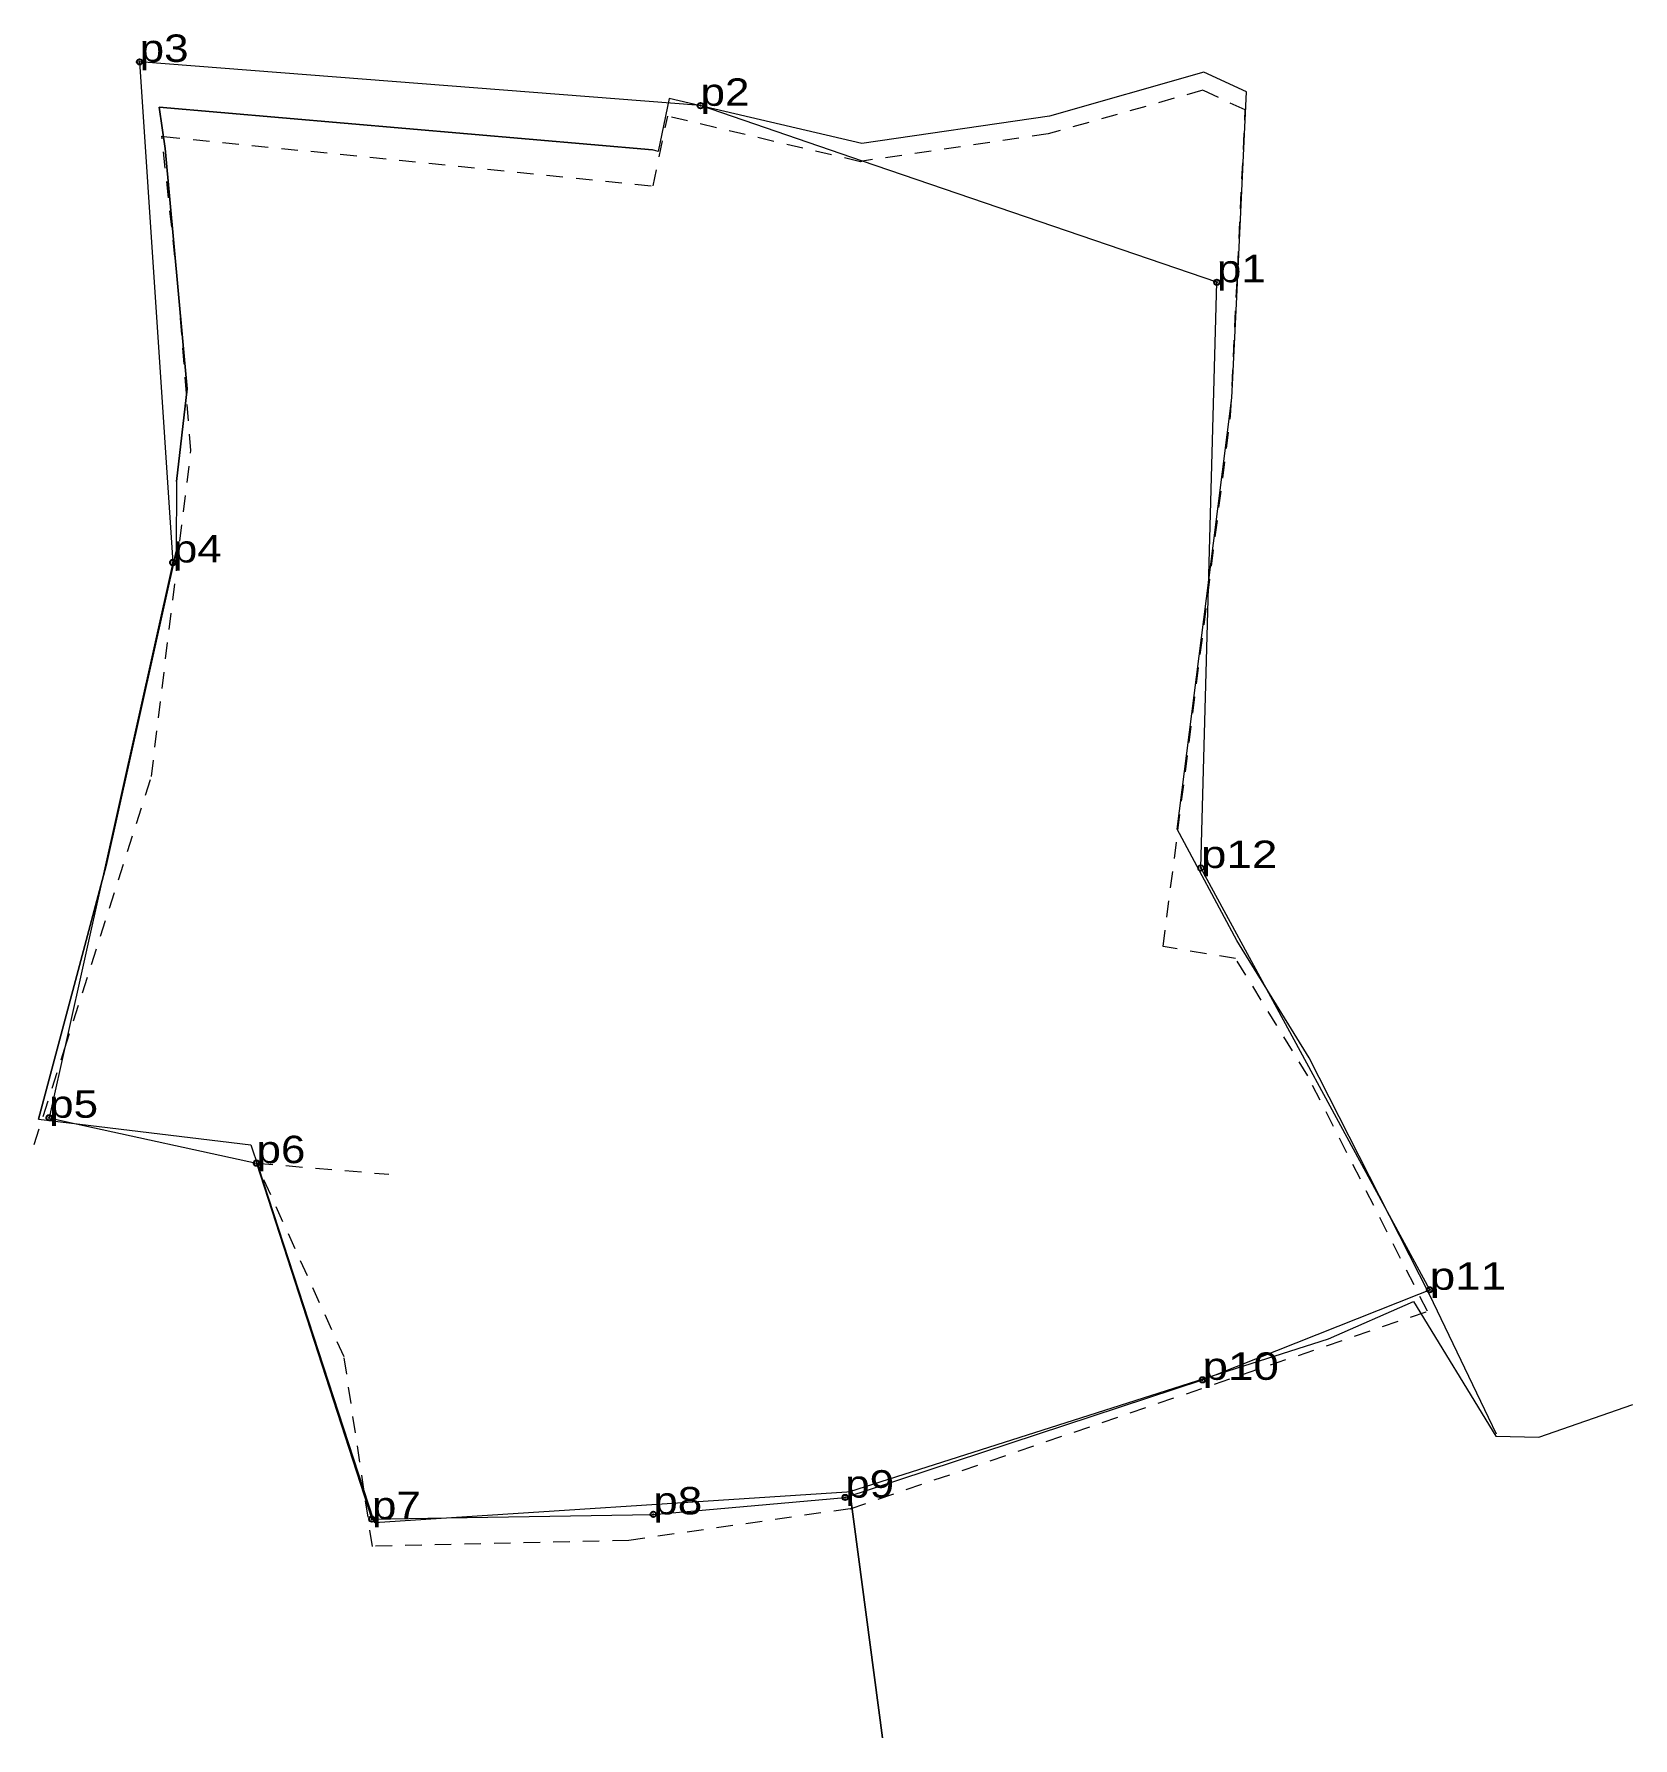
# Model space of a CAD drawing. Header units: metres. Extents: x 550748 to 550853, y 1838785 to 1838897.
import ezdxf

# ---------------------------------------------------------------- set-up
doc = ezdxf.new("R2010")
doc.units = ezdxf.units.M
doc.header["$LTSCALE"] = 0.72
doc.header["$PDMODE"] = 32
doc.header["$PDSIZE"] = 0.36
doc.linetypes.add('SHORT_DASHED', pattern=[2.7, 1.5, -1.2])
for name, color, linetype, lineweight in [('1', 7, 'Continuous', 13), ('10', 7, 'SHORT_DASHED', 13), ('23', 7, 'Continuous', 13), ('29', 7, 'Continuous', 13), ('36', 7, 'Continuous', 13)]:
    doc.layers.add(name, color=color, linetype=linetype, lineweight=lineweight)
doc.layers.add('12', color=7, linetype='Continuous')
doc.layers.add('7', color=7, linetype='Continuous')

msp = doc.modelspace()

# ---------------------------------------------------------------- linework, layer by layer
at = {"layer": '1'}
for points in [[(550827, 1838879.89), (550827.64, 1838893.33), (550824.85, 1838894.62), (550814.71, 1838891.75), (550802.38, 1838889.94), (550789.74, 1838892.9)], [(550825.17, 1838861.3), (550826.68, 1838873.26), (550827, 1838879.89)], [(550844.06, 1838805.25), (550839.65, 1838814.42), (550831.75, 1838829.95), (550827.01, 1838837.65), (550823.09, 1838844.94), (550825.17, 1838861.3)], [(550803.74, 1838785.31), (550801.61, 1838801.49), (550833.02, 1838811.51), (550838.6, 1838813.94)], [(550838.6, 1838813.94), (550844, 1838805.12), (550846.84, 1838805.05), (550853.01, 1838807.19)]]:
    msp.add_lwpolyline(points, dxfattribs=at)
at = {"layer": '10'}
for p, q in [((550758.05, 1838873.53), (550757.66, 1838878.57)), ((550748.05, 1838824.25), (550750.05, 1838830.51)), ((550801.62, 1838800.35), (550839.52, 1838813.31))]:
    msp.add_line(p, q, dxfattribs=at)
at = {"layer": '10', "linetype": 'Continuous'}
msp.add_line((550770.23, 1838799.67), (550775.13, 1838799.75), dxfattribs=at)
for points in [[(550802.43, 1838888.79), (550791.8, 1838892.43), (550754.98, 1838895.3), (550757.16, 1838862.45)], [(550838.95, 1838814.43), (550839.67, 1838814.72), (550824.65, 1838842.4), (550825.7, 1838880.84), (550802.43, 1838888.79)], [(550757.16, 1838862.45), (550749.04, 1838826.01), (550750.81, 1838825.62)], [(550750.81, 1838825.62), (550762.65, 1838823.03), (550770.23, 1838799.67)], [(550775.13, 1838799.75), (550788.7, 1838799.98), (550801.3, 1838801.09), (550824.75, 1838808.81), (550825.61, 1838809.14), (550838.95, 1838814.43)]]:
    msp.add_lwpolyline(points, dxfattribs=at)
at = {"layer": '10'}
for points in [[(550823.14, 1838844.85), (550826.6, 1838872.07), (550827.56, 1838892.15), (550824.77, 1838893.44), (550814.63, 1838890.58), (550802.43, 1838888.79)], [(550756.55, 1838890.41), (550788.69, 1838887.16), (550789.65, 1838891.73)], [(550802.43, 1838888.79), (550802.3, 1838888.75), (550789.65, 1838891.73)], [(550757.3, 1838882.52), (550756.43, 1838890.42), (550756.55, 1838890.41)], [(550757.66, 1838878.57), (550757.47, 1838881.02), (550757.3, 1838882.52)], [(550750.05, 1838830.51), (550755.75, 1838848.4), (550758.35, 1838869.8), (550758.05, 1838873.53)], [(550839.52, 1838813.31), (550831.67, 1838828.75), (550826.93, 1838836.46), (550822.17, 1838837.24), (550823.14, 1838844.85)], [(550769.72, 1838801.49), (550768.4, 1838810.33), (550762.65, 1838823.03), (550771.34, 1838822.3)], [(550801.62, 1838800.35), (550787.1, 1838798.27), (550770.26, 1838797.88), (550769.72, 1838801.49)]]:
    msp.add_lwpolyline(points, dxfattribs=at)
at = {"layer": '23'}
for p, q in [((550756.27, 1838892.34), (550788.65, 1838889.52)), ((550757.41, 1838867.77), (550758.09, 1838873.85))]:
    msp.add_line(p, q, dxfattribs=at)
for points in [[(550758.09, 1838873.85), (550756.66, 1838889.61), (550756.27, 1838892.34)], [(550748.34, 1838825.92), (550752.78, 1838842.56), (550757.37, 1838863.18)]]:
    msp.add_lwpolyline(points, dxfattribs=at)
at = {"layer": '29'}
msp.add_line((550762.78, 1838822.75), (550770.31, 1838799.67), dxfattribs=at)
for points in [[(550789.74, 1838892.9), (550789.01, 1838889.43), (550788.65, 1838889.52), (550756.27, 1838892.34), (550756.66, 1838889.61), (550758.09, 1838873.85), (550757.41, 1838867.77), (550757.37, 1838863.18), (550752.78, 1838842.56), (550748.34, 1838825.92), (550762.29, 1838824.24), (550762.78, 1838822.75)], [(550770.31, 1838799.67), (550770.39, 1838799.44), (550801.4, 1838801.47), (550801.61, 1838801.49)]]:
    msp.add_lwpolyline(points, dxfattribs=at)
at = {"layer": '36'}
msp.add_line((550801.61, 1838801.49), (550803.74, 1838785.31), dxfattribs=at)
at = {"layer": '7'}
for p in [(550754.98, 1838895.3), (550791.8, 1838892.43), (550825.7, 1838880.84), (550757.16, 1838862.45), (550824.65, 1838842.4), (550749.04, 1838826.01), (550762.65, 1838823.03), (550839.67, 1838814.72), (550824.75, 1838808.81), (550801.3, 1838801.09), (550770.23, 1838799.67), (550788.7, 1838799.98)]:
    msp.add_point(p, dxfattribs=at)

# ---------------------------------------------------------------- texts
at = {"layer": '12'}
for s, width, p in [('p3', 1.2, (550754.98, 1838895.3)), ('p2', 1.2, (550791.8, 1838892.42)), ('p1', 1.2, (550825.7, 1838880.84)), ('p4', 1.2, (550757.16, 1838862.45)), ('p12', 1.25, (550824.65, 1838842.4)), ('p5', 1.2, (550749.04, 1838826.01)), ('p6', 1.2, (550762.65, 1838823.03)), ('p11', 1.25, (550839.67, 1838814.72)), ('p10', 1.25, (550824.75, 1838808.81)), ('p9', 1.2, (550801.3, 1838801.08)), ('p7', 1.2, (550770.23, 1838799.67)), ('p8', 1.2, (550788.7, 1838799.98))]:
    msp.add_text(s, height=1.8, dxfattribs=dict(at, width=width)).set_placement(p)

doc.saveas('drawing.dxf')
